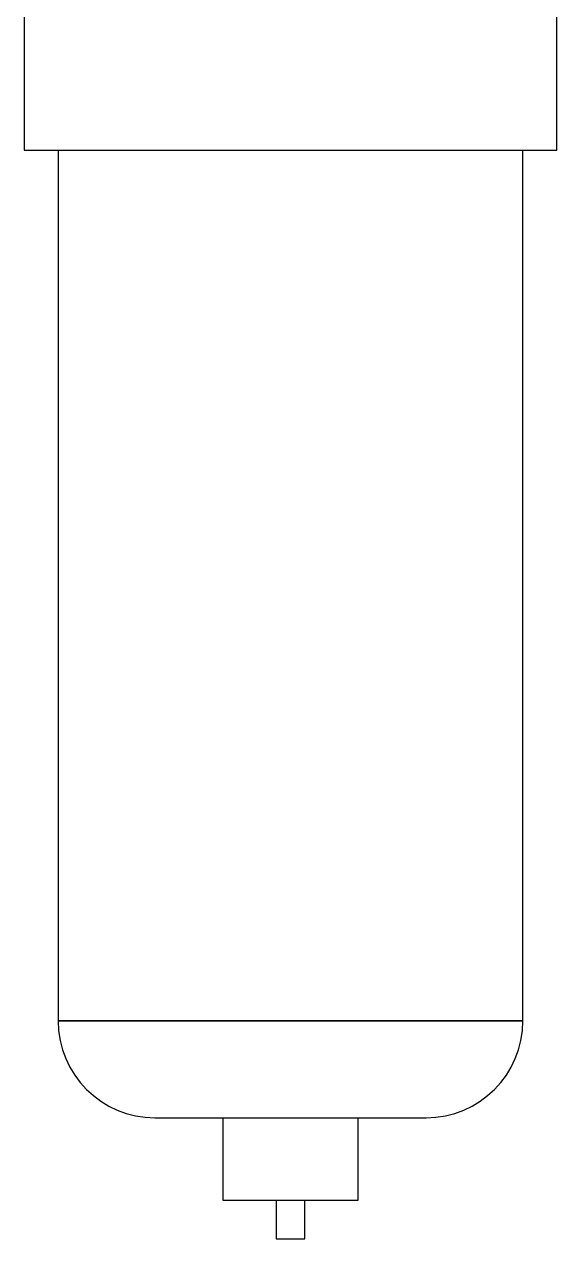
# Model space of a CAD drawing. Header units: millimetres. Extents: x -366 to 411, y -170 to 257.
# Drawn here: x 195.34 to 200.23, y 14.08 to 25.23 of the extents above; entities that cross this region are included whole.
import ezdxf

# ---------------------------------------------------------------- set-up
doc = ezdxf.new("R2010")
doc.units = ezdxf.units.MM
for name, color, linetype in [('MAIN-1', 7, 'Continuous'), ('MAIN-2', 7, 'Continuous'), ('Tag', 7, 'Continuous')]:
    doc.layers.add(name, color=color, linetype=linetype)
doc.styles.get("Standard").update_dxf_attribs({"font": 'arial.ttf'})

# ---------------------------------------------------------------- blocks, each defined once
blk = doc.blocks.new('Pressure Regulator Pneumatic')
at = {"layer": 'MAIN-1'}
for p, q in [((-2.445, -1.956), (-2.445, -3.911)), ((2.445, -3.911), (2.445, -1.956)), ((-2.445, -3.911), (2.445, -3.911)), ((-2.133, -3.911), (-2.133, -11.912)), ((2.133, -11.912), (2.133, -3.911)), ((-2.133, -11.912), (0, -11.912)), ((0, -11.912), (2.133, -11.912)), ((-1.245, -12.801), (0, -12.801)), ((-0.622, -12.801), (-0.622, -13.557)), ((0, -12.801), (1.245, -12.801)), ((0.622, -13.557), (0.622, -12.801)), ((-0.622, -13.557), (0.622, -13.557)), ((-0.133, -13.557), (-0.133, -13.912)), ((0.133, -13.912), (0.133, -13.557)), ((-0.133, -13.912), (0.133, -13.912))]:
    blk.add_line(p, q, dxfattribs=at)
for centre, start, end in [((-1.245, -11.912), 180, 270), ((1.245, -11.912), 270, 0)]:
    blk.add_arc(centre, 0.889, start, end, dxfattribs=at)
at = {"layer": 'MAIN-2'}
for p, q in [((0, -11.912), (-2.133, -11.912)), ((2.133, -11.912), (0, -11.912))]:
    blk.add_line(p, q, dxfattribs=at)
at = {"flags": 1}
for tag, p in [('TYPE', (-0.583, -6.914)), ('DESCRIPTION', (-0.593, -7.078)), ('CONNECTIONTYPE', (-0.74, -8.033))]:
    blk.add_attdef(tag, p, '', height=0.1, dxfattribs=at)

msp = doc.modelspace()

# ---------------------------------------------------------------- block references
at = {"layer": 'Tag'}
msp.add_blockref('Pressure Regulator Pneumatic', (197.783, 27.99), dxfattribs=at)

doc.saveas('drawing.dxf')
